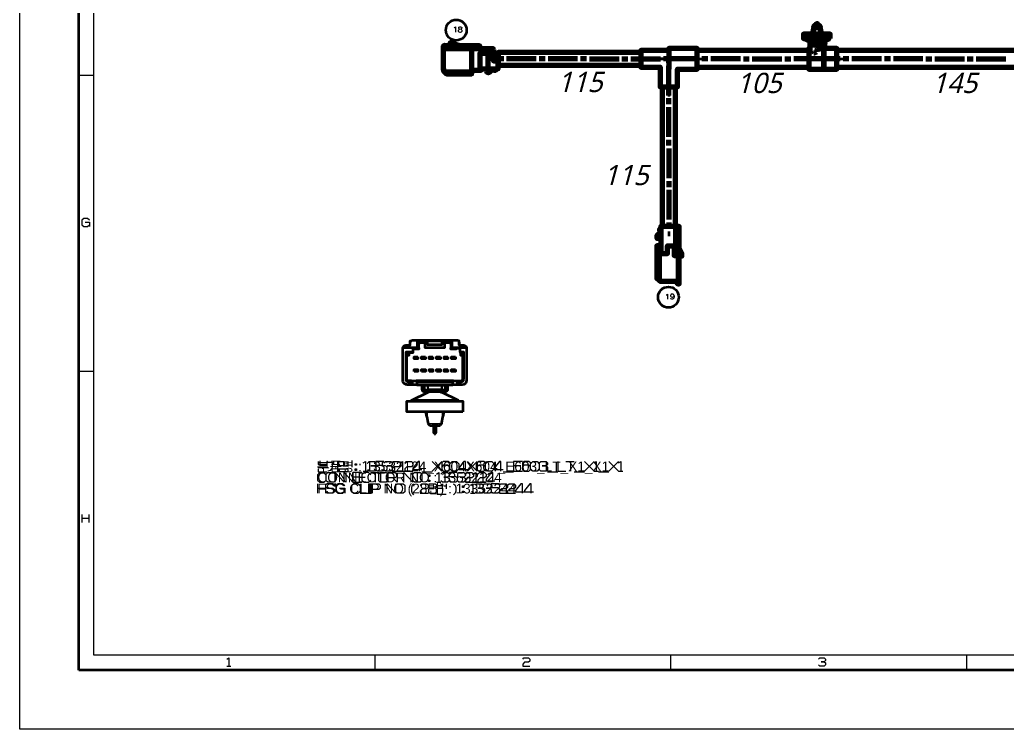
# Model space of a CAD drawing. Header units: millimetres. Extents: x 0 to 174, y 0 to 33.
# Drawn here: x 0 to 13.14, y 0 to 9.44 of the extents above; entities that cross this region are included whole.
import ezdxf

# ---------------------------------------------------------------- set-up
doc = ezdxf.new("R2010")
doc.units = ezdxf.units.MM
for name, color, linetype in [('CAPTION_LLM_TEXT', 7, 'Continuous'), ('CAPTION_ORIGINAL_OUTLINES', 7, 'Continuous'), ('PDF_Text', 7, 'Continuous')]:
    doc.layers.add(name, color=color, linetype=linetype)
doc.layers.add('PDF_Geomertry', color=7, linetype='Continuous', true_color=0x405f80)
doc.styles.add('PDF Lucida Handwriting Italic', font='')
doc.styles.get("Standard").update_dxf_attribs({"font": 'arial.ttf'})
doc.styles.get('PDF Lucida Handwriting Italic').set_extended_font_data('Lucida Handwriting', italic=True)

# ---------------------------------------------------------------- blocks, each defined once
blk = doc.blocks.new('SYM_13352244_010')
at = {"layer": 'PDF_Geomertry', "color": 7, "lineweight": 35}
blk.add_lwpolyline([(-0.295, 0.026), (-0.363, 0.026, -0.414651), (-0.422, 0.085), (-0.422, 0.512, -0.409607), (-0.383, 0.552), (-0.323, 0.552), (-0.323, 0.581, -0.411921), (-0.284, 0.62), (-0.23, 0.62), (-0.21, 0.62), (0.215, 0.62), (0.235, 0.62), (0.289, 0.62, -0.415574), (0.328, 0.581), (0.328, 0.552), (0.388, 0.552, -0.416608), (0.427, 0.512), (0.427, 0.085, -0.41396), (0.368, 0.026), (0.3, 0.026)], format="xyb", dxfattribs=at)
for points in [[(-0.324, 0.552), (-0.324, 0.611), (-0.31, 0.611)], [(-0.23, 0.62), (-0.23, 0.522), (-0.21, 0.515), (-0.21, 0.62)], [(0.215, 0.57), (0.212, 0.579), (0.203, 0.582), (0.097, 0.582), (0.097, 0.557), (-0.092, 0.557), (-0.092, 0.582), (-0.198, 0.582), (-0.207, 0.579), (-0.21, 0.57)], [(0.132, 0.582), (0.132, 0.518), (-0.127, 0.518), (-0.127, 0.582)], [(0.215, 0.62), (0.215, 0.515), (0.235, 0.522), (0.235, 0.62)], [(0.329, 0.552), (0.329, 0.611), (0.315, 0.611)], [(-0.421, 0.522), (-0.23, 0.522), (-0.23, 0.5)], [(-0.29, 0.461), (-0.383, 0.461)], [(-0.21, 0.515), (-0.21, 0.5), (-0.23, 0.5), (-0.29, 0.5), (-0.29, 0.461), (-0.29, 0.449), (-0.371, 0.449)], [(-0.343, 0.449), (-0.343, 0.413), (-0.371, 0.413)], [(0.342, 0.461), (0.342, 0.509), (0.288, 0.509), (0.288, 0.5), (0.235, 0.5), (0.215, 0.5), (0.215, 0.515)], [(0.235, 0.5), (0.235, 0.522), (0.426, 0.522)], [(0.3, 0.065), (0.356, 0.065), (0.366, 0.067), (0.374, 0.071), (0.381, 0.078), (0.386, 0.087), (0.388, 0.096), (0.388, 0.097), (0.388, 0.461)], [(0.31, 0.077), (0.356, 0.077), (0.365, 0.08), (0.373, 0.086), (0.376, 0.095), (0.376, 0.097), (0.376, 0.449)], [(0.376, 0.413), (0.348, 0.413), (0.348, 0.449)], [(-0.305, 0.077), (-0.246, 0.077)], [(-0.236, 0.026), (-0.295, 0.026), (-0.295, 0.065)], [(-0.236, 0.065), (-0.236, 0.026), (0.241, 0.026), (0.241, 0.065)], [(-0.135, 0.02), (-0.156, 0.02), (-0.163, 0.015), (-0.164, 0.012)], [(-0.164, -0.043), (-0.164, 0), (-0.164, 0.012)], [(-0.14, 0), (-0.141, 0.01), (-0.141, 0.012), (-0.14, 0.017), (-0.137, 0.019), (-0.135, 0.02), (-0.089, 0.02), (0.096, 0.02), (0.143, 0.02), (0.163, 0.02), (0.167, 0.019), (0.171, 0.012), (0.171, 0), (0.171, -0.043), (0.171, -0.047), (0.17, -0.048), (0.166, -0.056), (0.158, -0.062), (0.151, -0.063), (0.154, -0.062), (0.157, -0.061), (0.16, -0.057), (0.162, -0.052), (0.163, -0.043)], [(-0.14, 0.02), (-0.14, 0.026)], [(-0.14, 0), (-0.14, -0.035), (-0.136, -0.043), (-0.132, -0.043), (-0.06, -0.043), (-0.038, -0.04), (-0.028, -0.04), (-0.019, -0.04), (0.026, -0.04), (0.036, -0.04), (0.046, -0.04), (0.067, -0.043), (0.139, -0.043), (0.147, -0.039), (0.147, -0.035), (0.147, 0), (0.147, 0.002), (0.148, 0.012), (0.147, 0.017), (0.144, 0.019), (0.143, 0.02)], [(-0.111, 0.02), (-0.111, 0.026)], [(-0.101, 0.02), (-0.101, 0.026)], [(-0.059, 0.026), (-0.059, 0.021), (-0.058, 0.02), (-0.058, 0.02)], [(-0.027, 0.026), (-0.027, 0.02)], [(0.032, 0.02), (0.032, 0.026)], [(0.065, 0.02), (0.065, 0.02), (0.065, 0.02), (0.065, 0.02), (0.066, 0.02), (0.066, 0.021), (0.066, 0.026)], [(0.108, 0.026), (0.108, 0.02)], [(0.118, 0.026), (0.118, 0.02)], [(0.147, 0.026), (0.147, 0.02)], [(0.251, 0.077), (0.31, 0.077), (0.3, 0.065), (0.3, 0.026), (0.241, 0.026)], [(-0.312, -0.183), (-0.084, -0.075)], [(-0.164, -0.043), (-0.163, -0.047), (-0.159, -0.056), (-0.159, -0.056), (-0.151, -0.062), (-0.144, -0.063), (-0.147, -0.062), (-0.149, -0.061), (-0.152, -0.057), (-0.154, -0.052), (-0.156, -0.043)], [(-0.163, -0.049), (-0.159, -0.056)], [(-0.151, -0.062), (-0.144, -0.063), (-0.123, -0.063), (0.13, -0.063), (0.151, -0.063), (0.158, -0.062)], [(-0.095, -0.063), (-0.095, -0.063)], [(-0.076, -0.063), (-0.073, -0.065), (-0.074, -0.07), (-0.079, -0.073), (-0.084, -0.075)], [(-0.06, -0.043), (-0.026, -0.043)], [(-0.027, -0.04), (-0.027, -0.041), (-0.023, -0.045), (0.028, -0.045), (0.032, -0.041), (0.032, -0.04)], [(0.031, -0.043), (0.067, -0.043)], [(0.083, -0.063), (0.08, -0.067), (0.081, -0.07), (0.086, -0.073), (0.091, -0.075)], [(0.319, -0.183), (0.091, -0.075)], [(0.102, -0.063), (0.102, -0.063)], [(0.166, -0.056), (0.169, -0.051)], [(-0.118, -0.193), (-0.118, -0.195)], [(-0.059, -0.195), (-0.059, -0.193)], [(0.067, -0.193), (0.067, -0.195)], [(0.126, -0.193), (0.126, -0.195)], [(-0.104, -0.396), (-0.115, -0.333)], [(-0.11, -0.333), (-0.109, -0.356), (-0.107, -0.379), (-0.103, -0.405), (-0.1, -0.418), (-0.09, -0.478), (-0.089, -0.48), (-0.087, -0.49), (-0.084, -0.494), (-0.078, -0.502), (-0.071, -0.509), (-0.063, -0.513), (-0.054, -0.515), (-0.047, -0.516), (0.004, -0.516), (0.054, -0.516), (0.054, -0.516), (0.064, -0.515), (0.073, -0.511), (0.076, -0.51)], [(0.11, -0.405), (0.114, -0.38), (0.116, -0.356), (0.117, -0.333)], [(0.123, -0.333), (0.111, -0.397)], [(-0.089, -0.48), (-0.087, -0.49), (-0.082, -0.498), (-0.075, -0.505), (-0.073, -0.507)], [(0, -0.628), (-0.005, -0.62), (-0.011, -0.612), (-0.011, -0.61), (-0.012, -0.608), (-0.012, -0.516)], [(0.004, -0.491), (0.004, -0.516)], [(0.019, -0.516), (0.019, -0.608)], [(0.045, -0.516), (0.047, -0.516)], [(0.083, -0.485), (0.077, -0.5), (0.068, -0.51), (0.061, -0.515), (0.054, -0.516)], [(0.076, -0.51), (0.079, -0.508), (0.086, -0.501), (0.092, -0.493), (0.096, -0.484), (0.097, -0.48)], [(0.097, -0.48), (0.097, -0.478), (0.11, -0.405), (0.11, -0.404)], [(0, -0.628), (0.004, -0.63), (0.007, -0.628)], [(0.019, -0.61), (0.013, -0.619), (0.008, -0.627), (0.007, -0.628)], [(0.019, -0.61), (0.019, -0.608)]]:
    blk.add_lwpolyline(points, dxfattribs=at)
at = {"layer": 'PDF_Geomertry', "color": 7, "lineweight": 13}
for points in [[(-0.21, 0.601), (0.215, 0.601)], [(-0.383, 0.097), (-0.371, 0.097)], [(-0.351, 0.065), (-0.351, 0.077)], [(-0.164, 0), (-0.156, 0), (-0.156, 0.02)], [(-0.096, 0.012), (-0.141, 0.012)], [(-0.14, -0.035), (-0.091, -0.032), (-0.095, 0.006)], [(-0.132, 0.026), (-0.132, 0.02)], [(-0.109, 0.026), (-0.109, 0.02)], [(-0.102, 0.02), (-0.102, 0.026)], [(-0.093, 0.026), (-0.093, 0.02)], [(-0.023, 0.02), (-0.023, 0.026)], [(0.028, 0.026), (0.028, 0.02)], [(0.102, 0.006), (0.102, 0.007), (0.101, 0.007), (0.099, 0.009), (0.097, 0.009), (0.094, 0.01), (0.095, 0.017), (0.096, 0.019), (0.096, 0.02), (0.096, 0.02), (0.096, 0.02), (0.099, 0.019), (0.104, 0.012)], [(0.148, 0.012), (0.104, 0.012), (0.103, 0.012), (0.103, 0.012), (0.103, 0.011), (0.103, 0.01), (0.102, 0.006), (0.099, -0.032), (0.147, -0.035)], [(0.1, 0.02), (0.1, 0.026)], [(0.109, 0.026), (0.109, 0.02)], [(0.117, 0.02), (0.117, 0.026)], [(0.139, 0.02), (0.139, 0.026)], [(0.163, 0.02), (0.163, 0), (0.171, 0)], [(0.356, 0.077), (0.356, 0.065)], [(0.388, 0.097), (0.376, 0.097)], [(-0.164, -0.043), (-0.156, -0.043)], [(-0.14, 0), (-0.156, 0), (-0.156, -0.043), (-0.132, -0.043), (-0.084, -0.04), (0.091, -0.04), (0.139, -0.043), (0.163, -0.043), (0.163, 0), (0.147, 0)], [(0.091, -0.075), (0.088, -0.075), (-0.084, -0.075)], [(-0.079, -0.073), (0.083, -0.073), (0.086, -0.073)], [(-0.074, -0.07), (0.081, -0.07)], [(-0.023, -0.045), (-0.023, -0.04)], [(0.028, -0.04), (0.028, -0.045)], [(0.163, -0.043), (0.171, -0.043)], [(-0.103, -0.193), (-0.103, -0.195)], [(-0.05, -0.195), (-0.05, -0.193)], [(0.057, -0.193), (0.057, -0.195)], [(0.11, -0.193), (0.11, -0.195)], [(-0.109, -0.356), (-0.107, -0.366), (-0.104, -0.375), (-0.102, -0.385), (-0.099, -0.394), (-0.097, -0.404), (-0.095, -0.413), (-0.092, -0.422), (-0.092, -0.422), (-0.076, -0.485), (-0.037, -0.489), (0.004, -0.491), (0.045, -0.489), (0.083, -0.485)], [(0.1, -0.422), (0.102, -0.412), (0.105, -0.403), (0.107, -0.393), (0.109, -0.384), (0.112, -0.374), (0.114, -0.365), (0.116, -0.356)], [(-0.1, -0.418), (-0.1, -0.419), (-0.099, -0.42), (-0.097, -0.421), (-0.092, -0.422)], [(-0.09, -0.478), (-0.089, -0.479), (-0.088, -0.48), (-0.086, -0.482), (-0.076, -0.485), (-0.071, -0.498), (-0.064, -0.508), (-0.056, -0.514), (-0.047, -0.516)], [(0.001, -0.516), (0.001, -0.628), (-0.005, -0.619), (-0.01, -0.611), (-0.011, -0.61), (-0.011, -0.516)], [(0.018, -0.61), (0.013, -0.618), (0.007, -0.626), (0.006, -0.628), (0.006, -0.516)], [(0.018, -0.61), (0.018, -0.516)], [(0.1, -0.422), (0.098, -0.428), (0.096, -0.438), (0.093, -0.447), (0.091, -0.457), (0.088, -0.466), (0.086, -0.476), (0.083, -0.485), (0.093, -0.482), (0.096, -0.48), (0.097, -0.478)], [(-0.012, -0.608), (-0.012, -0.609), (-0.012, -0.609), (-0.011, -0.61), (-0.011, -0.61), (-0.011, -0.61)], [(0, -0.628), (0.001, -0.628), (0.002, -0.628), (0.004, -0.628), (0.005, -0.628), (0.006, -0.628), (0.007, -0.628)], [(0.019, -0.61), (0.018, -0.61), (0.019, -0.61), (0.019, -0.609), (0.019, -0.608)]]:
    blk.add_lwpolyline(points, dxfattribs=at)
at = {"layer": 'PDF_Geomertry', "color": 7, "lineweight": 35}
for points in [[(-0.351, 0.065), (-0.295, 0.065), (-0.305, 0.077), (-0.351, 0.077), (-0.353, 0.077), (-0.362, 0.08), (-0.369, 0.088), (-0.371, 0.097), (-0.371, 0.449), (-0.383, 0.461), (-0.383, 0.097), (-0.381, 0.087), (-0.377, 0.079), (-0.37, 0.072), (-0.362, 0.067), (-0.352, 0.065)], [(-0.222, 0.396), (-0.222, 0.369), (-0.273, 0.369), (-0.273, 0.396)], [(-0.122, 0.396), (-0.122, 0.369), (-0.173, 0.369), (-0.173, 0.396)], [(-0.022, 0.396), (-0.022, 0.369), (-0.073, 0.369), (-0.073, 0.396)], [(0.078, 0.396), (0.078, 0.369), (0.027, 0.369), (0.027, 0.396)], [(0.178, 0.396), (0.178, 0.369), (0.127, 0.369), (0.127, 0.396)], [(0.278, 0.396), (0.278, 0.369), (0.227, 0.369), (0.227, 0.396)], [(0.342, 0.461), (0.342, 0.449), (0.376, 0.449), (0.388, 0.461)], [(-0.273, 0.201), (-0.273, 0.229), (-0.222, 0.229), (-0.222, 0.201)], [(-0.173, 0.201), (-0.173, 0.229), (-0.122, 0.229), (-0.122, 0.201)], [(-0.073, 0.201), (-0.073, 0.229), (-0.022, 0.229), (-0.022, 0.201)], [(0.027, 0.201), (0.027, 0.229), (0.078, 0.229), (0.078, 0.201)], [(0.178, 0.229), (0.178, 0.201), (0.127, 0.201), (0.127, 0.229)], [(0.278, 0.229), (0.278, 0.201), (0.227, 0.201), (0.227, 0.229)], [(-0.236, 0.065), (0.241, 0.065), (0.251, 0.077), (-0.246, 0.077)], [(0.378, -0.333), (-0.37, -0.333), (-0.37, -0.195), (0.378, -0.195)], [(-0.312, -0.193), (0.319, -0.193), (0.319, -0.183), (-0.312, -0.183)]]:
    blk.add_lwpolyline(points, close=True, dxfattribs=at)
at = {"layer": 'PDF_Geomertry', "color": 7, "lineweight": 13}
for points in [[(-0.087, 0.01), (-0.087, 0.015), (-0.088, 0.019), (-0.088, 0.02), (-0.088, 0.02), (-0.089, 0.02), (-0.089, 0.02), (-0.09, 0.02), (-0.092, 0.019), (-0.093, 0.018), (-0.095, 0.016), (-0.096, 0.012), (-0.096, 0.012), (-0.096, 0.012), (-0.096, 0.011), (-0.095, 0.01), (-0.095, 0.006), (-0.094, 0.007), (-0.092, 0.009), (-0.09, 0.009)], [(-0.087, 0.01), (-0.084, -0.028), (0.091, -0.028), (0.094, 0.01)], [(-0.084, -0.04), (-0.087, -0.039), (-0.091, -0.032), (-0.089, -0.029), (-0.086, -0.028), (-0.084, -0.028)], [(0.091, -0.04), (0.098, -0.035), (0.099, -0.032), (0.098, -0.031), (0.098, -0.03), (0.096, -0.029), (0.091, -0.028)]]:
    blk.add_lwpolyline(points, close=True, dxfattribs=at)
blk = doc.blocks.new('SYM_7_012')
at = {"layer": 'PDF_Geomertry', "lineweight": 70}
for points in [[(-0.038, 0.156), (-0.043, 0.126), (-0.049, 0.095), (-0.05, 0.089), (-0.05, 0.067), (-0.051, 0.045)], [(-0.05, 0.089), (-0.036, 0.157), (-0.037, 0.157), (-0.038, 0.157), (-0.038, 0.156), (-0.038, 0.156), (-0.038, 0.158)], [(-0.019, 0.172), (-0.022, 0.172), (-0.026, 0.171), (-0.029, 0.168), (-0.032, 0.165), (-0.034, 0.162), (-0.036, 0.158), (-0.037, 0.158), (-0.037, 0.158), (-0.037, 0.158), (-0.038, 0.158), (-0.038, 0.158), (-0.034, 0.165), (-0.031, 0.168), (-0.025, 0.171), (-0.019, 0.172), (-0.012, 0.172), (-0.003, 0.172), (-0.002, 0.172), (0.001, 0.171), (0.002, 0.17), (0.003, 0.17), (0.004, 0.171), (0.007, 0.172), (0.009, 0.172), (0.013, 0.172), (0.017, 0.172), (0.024, 0.172), (0.03, 0.171), (0.035, 0.168), (0.038, 0.165), (0.041, 0.158), (0.042, 0.158), (0.043, 0.158), (0.043, 0.158), (0.043, 0.158)], [(-0.036, 0.157), (-0.036, 0.158)], [(-0.024, 0.172), (-0.016, 0.18), (-0.013, 0.184), (-0.009, 0.187), (-0.006, 0.191), (-0.003, 0.194), (0.003, 0.199), (0.008, 0.194), (0.01, 0.192), (0.022, 0.18), (0.03, 0.172)], [(-0.004, 0.172), (-0.004, 0.181), (-0.005, 0.186), (-0.005, 0.19), (-0.003, 0.193), (-0.003, 0.194)], [(-0.004, 0.181), (-0.003, 0.183), (-0.001, 0.185), (0.002, 0.186)], [(0.009, 0.172), (0.009, 0.181), (0.01, 0.186), (0.01, 0.19), (0.009, 0.193), (0.008, 0.194)], [(0.03, 0.171), (0.024, 0.172), (0.028, 0.172), (0.032, 0.17), (0.036, 0.168), (0.039, 0.165), (0.041, 0.162), (0.043, 0.158), (0.043, 0.156)], [(0.041, 0.157), (0.041, 0.158)], [(0.054, 0.095), (0.043, 0.156), (0.043, 0.156), (0.043, 0.157), (0.043, 0.157), (0.041, 0.157), (0.055, 0.089)], [(-0.156, 0.001), (-0.156, -0.005), (-0.058, -0.052)], [(-0.05, 0.086), (-0.054, 0.068), (-0.054, 0.064)], [(0.06, 0.064), (0.056, 0.086), (0.054, 0.095), (0.055, 0.089), (0.055, 0.067), (0.056, 0.045)], [(0.07, -0.048), (0.161, -0.005), (0.161, 0.001)], [(0.161, -0.005), (0.003, -0.005), (-0.156, -0.005)], [(-0.053, -0.057), (-0.051, -0.056), (-0.049, -0.054), (-0.049, -0.051), (-0.049, -0.049), (-0.051, -0.046), (-0.056, -0.046), (-0.054, -0.048), (-0.053, -0.052), (-0.055, -0.056), (-0.056, -0.057), (-0.058, -0.057), (-0.06, -0.057), (-0.084, -0.061), (-0.084, -0.061), (-0.084, -0.061), (-0.084, -0.061), (-0.083, -0.062), (-0.083, -0.064), (-0.082, -0.066), (-0.085, -0.066), (-0.09, -0.068), (-0.092, -0.071), (-0.092, -0.107), (-0.092, -0.166), (-0.091, -0.171)], [(-0.068, -0.058), (-0.066, -0.058)], [(-0.058, -0.046), (-0.066, -0.047), (-0.067, -0.047)], [(-0.066, -0.058), (-0.066, -0.058), (-0.065, -0.058), (-0.059, -0.057)], [(0.098, -0.061), (0.097, -0.064), (0.097, -0.066), (0.1, -0.066), (0.105, -0.068), (0.106, -0.07), (0.106, -0.071), (0.106, -0.067), (0.104, -0.065), (0.101, -0.062), (0.098, -0.061), (0.074, -0.057), (0.071, -0.055), (0.07, -0.052), (0.07, -0.048), (0.073, -0.046), (0.07, -0.046), (0.068, -0.048), (0.067, -0.052), (0.069, -0.056), (0.072, -0.057), (0.058, -0.057), (0.031, -0.059), (0.003, -0.061), (-0.026, -0.059), (-0.053, -0.057), (-0.058, -0.057), (-0.058, -0.062), (-0.058, -0.06), (-0.06, -0.057)], [(0.003, -0.061), (0.003, -0.052)], [(0.011, -0.139), (0.019, -0.138), (0.027, -0.138), (0.035, -0.137), (0.039, -0.137), (0.04, -0.137), (0.042, -0.136), (0.089, -0.132), (0.098, -0.129), (0.104, -0.122), (0.106, -0.113), (0.106, -0.107), (0.106, -0.071), (0.106, -0.061), (0.098, -0.061)], [(0.058, -0.057), (0.057, -0.057), (0.056, -0.056), (0.054, -0.052), (0.055, -0.048), (0.055, -0.047), (0.057, -0.046)], [(0.074, -0.046), (0.074, -0.046), (0.073, -0.046)], [(0.073, -0.057), (0.074, -0.057), (0.074, -0.057), (0.074, -0.057), (0.074, -0.057)], [(0.074, -0.057), (0.074, -0.057)], [(0.074, -0.057), (0.076, -0.057)], [(-0.092, -0.171), (-0.091, -0.171), (-0.082, -0.171)], [(-0.087, -0.178), (-0.09, -0.175), (-0.091, -0.171), (-0.091, -0.17), (-0.091, -0.169)], [(-0.091, -0.179), (-0.09, -0.179), (-0.081, -0.177)], [(-0.088, -0.192), (-0.08, -0.185), (-0.085, -0.194), (-0.085, -0.195)], [(-0.012, -0.182), (-0.016, -0.185), (-0.021, -0.189), (-0.028, -0.192), (-0.034, -0.194), (-0.041, -0.195)], [(-0.021, -0.157), (-0.02, -0.157), (-0.015, -0.158)], [(0.001, -0.14), (0.001, -0.146)], [(0.017, -0.149), (0.022, -0.144), (0.028, -0.14), (0.035, -0.138), (0.042, -0.136), (0.032, -0.138), (0.025, -0.14), (0.011, -0.144), (0.011, -0.142), (0.011, -0.139), (0.011, -0.139), (0.011, -0.139), (0.011, -0.139), (0.011, -0.139)]]:
    blk.add_lwpolyline(points, dxfattribs=at)
at = {"layer": 'PDF_Geomertry', "lineweight": 35}
for points in [[(-0.036, 0.158), (-0.011, 0.16), (0.016, 0.16), (0.041, 0.158)], [(-0.016, 0.18), (-0.01, 0.174), (-0.005, 0.186)], [(-0.011, 0.172), (-0.01, 0.174), (-0.01, 0.172)], [(0.002, 0.17), (0.002, 0.186), (0.001, 0.19), (-0.003, 0.193)], [(0.003, 0.17), (0.003, 0.186), (0.004, 0.19), (0.006, 0.192), (0.009, 0.193)], [(0.003, 0.186), (0.006, 0.185), (0.008, 0.183), (0.009, 0.181)], [(0.01, 0.186), (0.015, 0.174), (0.022, 0.18)], [(0.016, 0.172), (0.015, 0.174), (0.015, 0.172)], [(-0.054, 0.06), (-0.054, 0.064)], [(0.003, 0.001), (0.003, -0.005), (0.003, -0.052), (-0.016, -0.051), (-0.034, -0.048), (-0.051, -0.046)], [(-0.05, 0.06), (-0.05, 0.086)], [(0.056, 0.086), (0.056, 0.06)], [(0.06, 0.064), (0.06, 0.06)], [(0.106, -0.113), (0.097, -0.113), (0.097, -0.107), (-0.082, -0.107), (-0.082, -0.166)], [(-0.06, -0.057), (-0.057, -0.055), (-0.055, -0.052), (-0.056, -0.048), (-0.058, -0.046), (-0.056, -0.046)], [(0.07, -0.046), (0.057, -0.046), (0.029, -0.05), (0.016, -0.051), (0.003, -0.052)], [(0.041, -0.127), (0.03, -0.129), (0.019, -0.135), (0.01, -0.143)], [(0.042, -0.136), (0.042, -0.136), (0.042, -0.136), (0.042, -0.133), (0.041, -0.127), (0.088, -0.123), (0.089, -0.132), (0.089, -0.132)], [(0.088, -0.123), (0.09, -0.122), (0.091, -0.122), (0.093, -0.121), (0.094, -0.119), (0.095, -0.118), (0.096, -0.117), (0.096, -0.114), (0.097, -0.113)], [(-0.081, -0.177), (-0.082, -0.171)], [(-0.041, -0.195), (-0.041, -0.194), (-0.041, -0.185), (-0.041, -0.185), (-0.033, -0.184), (-0.026, -0.18), (-0.02, -0.175)], [(0.017, -0.149), (0.016, -0.149), (0.01, -0.143), (-0.02, -0.175), (-0.012, -0.182)]]:
    blk.add_lwpolyline(points, dxfattribs=at)
at = {"layer": 'PDF_Geomertry', "lineweight": 70}
for points in [[(0.18, 0.001), (0.18, 0.06), (-0.175, 0.06), (-0.175, 0.001)], [(-0.082, -0.107), (-0.092, -0.107), (-0.092, -0.106), (-0.09, -0.104), (-0.086, -0.102), (-0.082, -0.102)], [(0.074, -0.057), (0.074, -0.057), (0.074, -0.057), (0.074, -0.057), (0.073, -0.058), (0.072, -0.062), (0.072, -0.058), (0.072, -0.057)], [(0.097, -0.102), (0.098, -0.102), (0.104, -0.103), (0.106, -0.105), (0.106, -0.106), (0.106, -0.107), (0.106, -0.107), (0.097, -0.107)]]:
    blk.add_lwpolyline(points, close=True, dxfattribs=at)
at = {"layer": 'PDF_Geomertry', "lineweight": 35}
blk.add_lwpolyline([(0.097, -0.102), (0.097, -0.066), (0.072, -0.062), (-0.058, -0.062), (-0.082, -0.066), (-0.082, -0.102)], close=True, dxfattribs=at)
blk = doc.blocks.new('SYM_19_013')
at = {"layer": 'PDF_Geomertry', "lineweight": 70}
for points in [[(-0.11, 0.122), (-0.142, 0.122), (-0.161, 0.122), (-0.161, -0.312), (-0.161, -0.312), (-0.142, -0.327), (-0.127, -0.339), (-0.127, 0.019), (-0.107, 0.019), (-0.018, 0.019), (-0.018, 0.112), (-0.018, 0.12), (0.07, 0.12), (0.07, 0.112), (0.07, -0.007), (0.106, -0.007), (0.136, -0.007), (0.136, 0.155), (0.136, 0.377), (0.086, 0.377), (0.086, 0.155), (0.112, 0.155), (0.136, 0.155)], [(-0.11, 0.214), (-0.157, 0.22), (-0.157, 0.262), (-0.11, 0.308)], [(-0.11, 0.358), (-0.126, 0.338), (-0.126, 0.325), (-0.11, 0.325)], [(0.086, 0.377), (-0.11, 0.377), (-0.11, 0.019)], [(0.086, 0.325), (0.102, 0.325), (0.102, 0.338), (0.086, 0.358)], [(0.136, -0.009), (0.171, -0.015), (0.171, 0.01), (0.17, 0.018), (0.136, 0.095)], [(0.169, 0.01), (0.168, 0.017), (0.136, 0.09)], [(0.136, -0.351), (0.136, -0.007)], [(0.171, -0.015), (0.171, -0.015), (0.169, -0.013)], [(0.11, -0.351), (0.11, -0.381), (0.116, -0.386), (0.136, -0.386), (0.136, -0.351), (0.106, -0.351), (-0.107, -0.351), (-0.112, -0.351), (-0.127, -0.339), (-0.127, -0.339)]]:
    blk.add_lwpolyline(points, dxfattribs=at)
at = {"layer": 'PDF_Geomertry', "lineweight": 35}
for points in [[(0.112, 0.155), (0.112, -0.007)], [(-0.142, 0.122), (-0.142, -0.327)], [(-0.107, -0.351), (-0.107, 0.019)], [(-0.018, 0.112), (0.07, 0.112)], [(0.171, 0.01), (0.169, 0.01), (0.169, -0.013), (0.136, -0.007)], [(0.17, 0.018), (0.168, 0.017)], [(0.106, -0.007), (0.106, -0.351)]]:
    blk.add_lwpolyline(points, dxfattribs=at)
blk = doc.blocks.new('SYM_18_052')
at = {"layer": 'PDF_Geomertry', "lineweight": 70}
for points in [[(-0.353, -0.162), (-0.352, -0.169), (-0.347, -0.176), (-0.34, -0.169), (-0.342, -0.166), (-0.343, -0.162), (-0.353, -0.162), (-0.353, -0.129), (-0.353, -0.129), (-0.353, -0.087), (-0.353, -0.086), (-0.353, 0.11), (-0.353, 0.114), (-0.353, 0.116), (-0.353, 0.117), (-0.353, 0.155), (-0.353, 0.157), (-0.353, 0.157), (-0.352, 0.162), (-0.348, 0.165), (-0.343, 0.167), (-0.333, 0.167), (-0.296, 0.167), (-0.295, 0.167), (-0.237, 0.168), (-0.237, 0.158)], [(-0.333, 0.127), (-0.333, 0.155), (-0.333, 0.156), (-0.333, 0.157), (-0.335, 0.162), (-0.338, 0.165), (-0.341, 0.167), (-0.343, 0.167), (-0.343, 0.166), (-0.343, 0.164)], [(-0.268, 0.167), (-0.264, 0.168), (-0.26, 0.171), (-0.258, 0.175), (-0.258, 0.179)], [(-0.263, 0.203), (-0.263, 0.203)], [(0.13, 0.157), (0.13, 0.159), (0.13, 0.161), (0.128, 0.163), (0.127, 0.165), (0.124, 0.165), (-0.237, 0.168), (-0.237, 0.177), (-0.237, 0.201), (-0.237, 0.201), (-0.237, 0.201), (-0.237, 0.201), (-0.238, 0.201), (-0.24, 0.201), (-0.26, 0.202), (-0.261, 0.202), (-0.262, 0.203), (-0.263, 0.203), (-0.263, 0.203), (-0.258, 0.179), (-0.258, 0.179), (-0.256, 0.177)], [(0.127, 0.159), (0.127, 0.163), (0.126, 0.164), (0.125, 0.165), (0.124, 0.165), (0.089, 0.165), (-0.14, 0.167), (-0.15, 0.167), (-0.15, 0.167), (-0.15, 0.167), (-0.152, 0.168), (-0.153, 0.168), (-0.178, 0.177), (-0.152, 0.168), (-0.152, 0.168), (-0.229, 0.201), (-0.233, 0.203), (-0.237, 0.203), (-0.263, 0.203)], [(0.109, 0.128), (0.109, 0.132)], [(0.13, 0.159), (0.13, 0.131), (0.13, 0.13), (0.131, 0.128), (0.133, 0.127), (0.134, 0.127)], [(0.016, 0.127), (-0.338, 0.127), (-0.343, 0.126)], [(0.024, -0.19), (0.024, -0.169), (0.024, 0.11), (0.024, 0.118), (0.024, 0.119), (0.023, 0.123), (0.02, 0.126), (0.016, 0.127), (0.303, 0.127), (0.309, 0.125), (0.313, 0.117)], [(0.237, 0.006), (0.237, 0.006), (0.237, 0.006), (0.237, 0.006), (0.238, 0.006), (0.241, 0.006), (0.303, 0.006), (0.307, 0.006), (0.31, 0.005), (0.312, 0.003), (0.313, 0), (0.313, 0.068), (0.312, 0.065), (0.309, 0.063), (0.307, 0.062), (0.303, 0.062), (0.126, 0.062)], [(0.13, 0.062), (0.13, -0.156), (0.129, -0.157), (0.129, -0.158), (0.127, -0.158)], [(0.13, 0.06), (0.13, 0.061), (0.131, 0.061)], [(0.13, -0.145), (0.132, -0.138), (0.133, -0.129), (0.133, 0.055)], [(0.242, 0.006), (0.242, 0.061), (0.235, 0.061), (0.133, 0.061), (0.133, 0.055), (0.133, 0.059), (0.132, 0.06), (0.131, 0.061), (0.133, 0.061)], [(0.235, 0.061), (0.235, -0.129), (0.236, -0.136), (0.237, -0.142)], [(0.237, 0.006), (0.237, -0.143)], [(0.313, 0.117), (0.313, 0.068)], [(0.313, -0.018), (0.313, -0.026), (0.313, -0.029), (0.313, -0.031), (0.313, -0.031), (0.313, -0.035), (0.313, 0.108)], [(0.303, -0.044), (0.313, -0.035), (0.342, -0.035)], [(0.313, 0), (0.313, -0.035), (0.365, -0.035), (0.37, -0.036), (0.373, -0.038), (0.375, -0.042), (0.374, -0.042), (0.374, -0.044)], [(0.374, -0.064), (0.374, -0.064), (0.374, -0.044), (0.374, -0.044), (0.374, -0.066), (0.375, -0.066), (0.375, -0.044)], [(0.375, -0.135), (0.375, -0.066)], [(-0.347, -0.176), (-0.34, -0.183), (-0.337, -0.185), (-0.333, -0.186), (-0.333, -0.186), (-0.34, -0.169)], [(0.024, -0.194), (0.016, -0.194), (0.016, -0.209), (0.019, -0.209), (0.022, -0.207), (0.023, -0.205), (0.024, -0.202), (0.024, -0.194), (0.024, -0.178), (0.023, -0.182), (0.02, -0.185), (0.016, -0.186), (-0.333, -0.186)], [(-0.319, -0.204), (-0.313, -0.208), (-0.306, -0.209), (-0.234, -0.209), (0.016, -0.209)], [(0.024, -0.158), (0.127, -0.158), (0.147, -0.158), (0.147, -0.147)], [(0.024, -0.178), (0.024, -0.177), (0.024, -0.169)], [(0.126, -0.148), (0.129, -0.153), (0.129, -0.155), (0.13, -0.156)], [(0.238, -0.145), (0.239, -0.146), (0.241, -0.147), (0.216, -0.147), (0.214, -0.147), (0.163, -0.147), (0.161, -0.147), (0.13, -0.147)], [(0.212, -0.147), (0.215, -0.169), (0.216, -0.172), (0.219, -0.181), (0.227, -0.187), (0.235, -0.189), (0.251, -0.189), (0.259, -0.187), (0.265, -0.183), (0.304, -0.144)], [(0.235, -0.189), (0.251, -0.189)], [(0.241, -0.137), (0.238, -0.142), (0.237, -0.143), (0.237, -0.144), (0.237, -0.144), (0.238, -0.144), (0.238, -0.144), (0.238, -0.144), (0.365, -0.144)], [(0.241, -0.147), (0.241, -0.147), (0.242, -0.144)], [(0.242, -0.144), (0.242, -0.144)], [(0.356, -0.144), (0.339, -0.161), (0.336, -0.163), (0.332, -0.164), (0.326, -0.164), (0.33, -0.144)]]:
    blk.add_lwpolyline(points, dxfattribs=at)
at = {"layer": 'PDF_Geomertry', "lineweight": 35}
for points in [[(-0.353, 0.117), (-0.352, 0.121), (-0.348, 0.125), (-0.343, 0.126), (-0.343, 0.164), (-0.338, 0.163), (-0.335, 0.159), (-0.333, 0.155)], [(-0.353, 0.155), (-0.352, 0.159), (-0.348, 0.163), (-0.343, 0.164)], [(-0.333, 0.157), (-0.237, 0.158), (0.12, 0.155), (0.124, 0.165)], [(-0.333, 0.131), (0.12, 0.131), (0.12, 0.155), (0.13, 0.159)], [(-0.178, 0.177), (-0.237, 0.177), (-0.256, 0.177), (-0.26, 0.202)], [(-0.256, 0.167), (-0.256, 0.167), (-0.256, 0.17), (-0.256, 0.177)], [(-0.237, 0.203), (-0.237, 0.203), (-0.237, 0.201)], [(-0.237, 0.201), (-0.237, 0.201), (-0.23, 0.199), (-0.229, 0.201), (-0.229, 0.201)], [(-0.23, 0.199), (-0.178, 0.177), (-0.178, 0.167), (-0.178, 0.167), (-0.178, 0.167)], [(-0.353, 0.11), (-0.343, 0.11), (0.016, 0.11), (0.023, 0.11), (0.024, 0.11)], [(-0.343, -0.162), (-0.343, 0.11), (-0.343, 0.122), (-0.343, 0.125), (-0.343, 0.126)], [(0.016, 0.127), (0.016, 0.127), (0.016, 0.11), (0.016, -0.169), (0.016, -0.186), (0.016, -0.186), (0.016, -0.194), (-0.306, -0.194)], [(0.024, 0.117), (0.303, 0.117), (0.313, 0.117)], [(0.024, -0.148), (0.126, -0.148), (0.126, 0.062)], [(0.12, 0.127), (0.12, 0.128), (0.12, 0.131), (0.129, 0.131), (0.13, 0.131)], [(0.241, 0.006), (0.241, -0.137), (0.365, -0.137), (0.365, -0.044), (0.372, -0.044), (0.374, -0.044)], [(0.273, 0.078), (0.273, 0.108)], [(0.28, 0.078), (0.28, 0.108)], [(0.303, 0.127), (0.303, 0.117), (0.303, 0.062)], [(0.365, -0.035), (0.365, -0.044), (0.303, -0.044), (0.303, 0.006)], [(0.307, 0.006), (0.307, 0.062)], [(0.235, -0.129), (0.133, -0.129)], [(-0.34, -0.169), (0.016, -0.169), (0.023, -0.169), (0.024, -0.169)], [(-0.319, -0.204), (-0.308, -0.192), (-0.315, -0.186)], [(-0.306, -0.209), (-0.306, -0.194), (-0.307, -0.193), (-0.308, -0.192)], [(0.215, -0.169), (0.251, -0.169), (0.276, -0.144)], [(0.265, -0.183), (0.265, -0.183), (0.251, -0.169), (0.251, -0.182), (0.251, -0.186), (0.251, -0.188), (0.251, -0.188), (0.251, -0.189), (0.251, -0.189)]]:
    blk.add_lwpolyline(points, dxfattribs=at)
at = {"layer": 'PDF_Geomertry', "lineweight": 70}
for points in [[(0.28, 0.108), (0.273, 0.108), (0.267, 0.108), (0.267, 0.078), (0.273, 0.078), (0.28, 0.078), (0.293, 0.078), (0.293, 0.108)], [(-0.319, -0.204), (-0.34, -0.183)], [(0.365, -0.137), (0.365, -0.144), (0.369, -0.144), (0.372, -0.142), (0.375, -0.138), (0.375, -0.135), (0.375, -0.135), (0.375, -0.135), (0.375, -0.135), (0.372, -0.136)]]:
    blk.add_lwpolyline(points, close=True, dxfattribs=at)

msp = doc.modelspace()

# ---------------------------------------------------------------- linework, layer by layer
at = {"layer": 'CAPTION_ORIGINAL_OUTLINES', "color": 7, "lineweight": 13}
for points in [[(3.971, 3.562), (3.971, 3.523), (4.089, 3.523), (4.089, 3.562), (4.089, 3.543), (3.971, 3.543)], [(4.099, 3.553), (4.158, 3.553), (4.158, 3.513), (4.158, 3.484), (4.148, 3.464), (4.129, 3.444), (4.099, 3.434)], [(4.227, 3.562), (4.227, 3.424)], [(4.365, 3.562), (4.365, 3.503)], [(4.572, 3.543), (4.601, 3.562), (4.601, 3.434)], [(4.631, 3.543), (4.65, 3.562), (4.719, 3.562), (4.739, 3.543), (4.739, 3.523), (4.719, 3.503), (4.67, 3.503), (4.719, 3.503), (4.739, 3.484), (4.739, 3.454), (4.719, 3.434), (4.65, 3.434), (4.631, 3.454)], [(4.847, 3.562), (4.739, 3.562), (4.739, 3.513), (4.827, 3.513), (4.847, 3.493), (4.847, 3.454), (4.827, 3.434), (4.759, 3.434), (4.739, 3.454)], [(4.847, 3.543), (4.867, 3.562), (4.936, 3.562), (4.955, 3.543), (4.955, 3.523), (4.936, 3.503), (4.887, 3.503), (4.936, 3.503), (4.955, 3.484), (4.955, 3.454), (4.936, 3.434), (4.867, 3.434), (4.847, 3.454)], [(4.955, 3.543), (4.975, 3.562), (5.044, 3.562), (5.064, 3.543), (5.064, 3.513), (5.044, 3.493), (4.985, 3.493), (4.955, 3.464), (4.955, 3.434), (5.064, 3.434), (5.123, 3.434)], [(5.064, 3.543), (5.093, 3.562), (5.093, 3.434)], [(5.123, 3.543), (5.143, 3.562), (5.211, 3.562), (5.231, 3.543), (5.231, 3.513), (5.211, 3.493), (5.152, 3.493), (5.123, 3.464), (5.123, 3.434), (5.231, 3.434)], [(5.32, 3.434), (5.32, 3.562), (5.3, 3.562), (5.231, 3.474), (5.231, 3.454), (5.349, 3.454)], [(5.487, 3.562), (5.615, 3.434)], [(5.615, 3.562), (5.487, 3.434)], [(5.723, 3.543), (5.703, 3.562), (5.635, 3.562), (5.615, 3.543), (5.615, 3.454), (5.635, 3.434), (5.703, 3.434), (5.723, 3.454), (5.723, 3.493), (5.703, 3.513), (5.635, 3.513), (5.615, 3.493)], [(5.93, 3.434), (5.93, 3.562), (5.91, 3.562), (5.841, 3.474), (5.841, 3.454), (5.959, 3.454)], [(5.959, 3.562), (6.087, 3.434)], [(6.087, 3.562), (5.959, 3.434)], [(6.196, 3.543), (6.176, 3.562), (6.107, 3.562), (6.087, 3.543), (6.087, 3.454), (6.107, 3.434), (6.176, 3.434), (6.196, 3.454), (6.196, 3.493), (6.176, 3.513), (6.107, 3.513), (6.087, 3.493)], [(6.402, 3.434), (6.402, 3.562), (6.383, 3.562), (6.314, 3.474), (6.314, 3.454), (6.432, 3.454)], [(6.688, 3.562), (6.57, 3.562), (6.57, 3.434), (6.688, 3.434)], [(6.796, 3.543), (6.776, 3.562), (6.707, 3.562), (6.688, 3.543), (6.688, 3.454), (6.707, 3.434), (6.776, 3.434), (6.796, 3.454), (6.796, 3.493), (6.776, 3.513), (6.707, 3.513), (6.688, 3.493)], [(6.914, 3.543), (6.934, 3.562), (7.003, 3.562), (7.022, 3.543), (7.022, 3.523), (7.003, 3.503), (6.953, 3.503), (7.003, 3.503), (7.022, 3.484), (7.022, 3.454), (7.003, 3.434), (6.934, 3.434), (6.914, 3.454)], [(7.16, 3.562), (7.16, 3.434), (7.268, 3.434)], [(7.268, 3.562), (7.377, 3.562)], [(7.328, 3.562), (7.328, 3.434)], [(7.514, 3.562), (7.643, 3.434), (7.702, 3.434)], [(7.643, 3.562), (7.514, 3.434)], [(7.643, 3.543), (7.672, 3.562), (7.672, 3.434)], [(7.839, 3.562), (7.967, 3.434), (8.026, 3.434)], [(7.967, 3.562), (7.839, 3.434)], [(7.967, 3.543), (7.997, 3.562), (7.997, 3.434)], [(3.961, 3.493), (4.099, 3.493)], [(3.971, 3.464), (3.971, 3.424), (4.089, 3.424)], [(4.03, 3.493), (4.03, 3.464)], [(4.335, 3.543), (4.365, 3.543)], [(4.335, 3.513), (4.365, 3.513)], [(4.473, 3.533), (4.473, 3.513)], [(4.473, 3.464), (4.473, 3.444)], [(4.572, 3.434), (4.631, 3.434)], [(5.349, 3.424), (5.487, 3.424)], [(6.432, 3.424), (6.57, 3.424)], [(6.668, 3.503), (6.57, 3.503)], [(7.022, 3.424), (7.16, 3.424)], [(7.377, 3.424), (7.514, 3.424)], [(7.702, 3.424), (7.839, 3.424)], [(4.079, 3.385), (4.05, 3.415), (3.991, 3.415), (3.961, 3.385), (3.961, 3.316), (3.991, 3.287), (4.05, 3.287), (4.079, 3.316)], [(4.198, 3.287), (4.198, 3.415), (4.316, 3.287), (4.316, 3.415)], [(4.316, 3.287), (4.316, 3.415), (4.434, 3.287), (4.434, 3.415)], [(4.552, 3.415), (4.434, 3.415), (4.434, 3.287), (4.552, 3.287)], [(4.532, 3.356), (4.434, 3.356)], [(4.67, 3.385), (4.64, 3.415), (4.581, 3.415), (4.552, 3.385), (4.552, 3.316), (4.581, 3.287), (4.64, 3.287), (4.67, 3.316)], [(4.67, 3.415), (4.778, 3.415)], [(4.729, 3.415), (4.729, 3.287)], [(4.896, 3.287), (4.896, 3.415), (4.995, 3.415), (5.014, 3.395), (5.014, 3.365), (4.995, 3.346), (4.896, 3.346)], [(4.965, 3.346), (5.024, 3.287)], [(5.113, 3.287), (5.113, 3.415), (5.231, 3.287), (5.231, 3.415)], [(5.448, 3.385), (5.448, 3.365)], [(5.448, 3.316), (5.448, 3.297)], [(5.546, 3.395), (5.576, 3.415), (5.576, 3.287)], [(5.546, 3.287), (5.605, 3.287)], [(5.605, 3.395), (5.625, 3.415), (5.694, 3.415), (5.713, 3.395), (5.713, 3.375), (5.694, 3.356), (5.644, 3.356), (5.694, 3.356), (5.713, 3.336), (5.713, 3.306), (5.694, 3.287), (5.625, 3.287), (5.605, 3.306)], [(5.822, 3.415), (5.713, 3.415), (5.713, 3.365), (5.802, 3.365), (5.822, 3.346), (5.822, 3.306), (5.802, 3.287), (5.733, 3.287), (5.713, 3.306)], [(5.822, 3.395), (5.841, 3.415), (5.91, 3.415), (5.93, 3.395), (5.93, 3.375), (5.91, 3.356), (5.861, 3.356), (5.91, 3.356), (5.93, 3.336), (5.93, 3.306), (5.91, 3.287), (5.841, 3.287), (5.822, 3.306)], [(5.93, 3.395), (5.95, 3.415), (6.018, 3.415), (6.038, 3.395), (6.038, 3.365), (6.018, 3.346), (5.959, 3.346), (5.93, 3.316), (5.93, 3.287), (6.038, 3.287), (6.097, 3.287)], [(6.038, 3.395), (6.068, 3.415), (6.068, 3.287)], [(6.097, 3.395), (6.117, 3.415), (6.186, 3.415), (6.205, 3.395), (6.205, 3.365), (6.186, 3.346), (6.127, 3.346), (6.097, 3.316), (6.097, 3.287), (6.205, 3.287)], [(6.294, 3.287), (6.294, 3.415), (6.274, 3.415), (6.205, 3.326), (6.205, 3.306), (6.323, 3.306)], [(3.961, 3.267), (3.961, 3.139)], [(3.961, 3.208), (4.07, 3.208)], [(4.07, 3.267), (4.07, 3.139)], [(4.188, 3.247), (4.168, 3.267), (4.089, 3.267), (4.07, 3.247), (4.07, 3.228), (4.089, 3.208), (4.168, 3.208), (4.188, 3.188), (4.188, 3.159), (4.168, 3.139), (4.089, 3.139), (4.07, 3.159)], [(4.198, 3.267), (4.188, 3.228)], [(4.326, 3.238), (4.296, 3.267), (4.237, 3.267), (4.207, 3.238), (4.207, 3.169), (4.237, 3.139), (4.296, 3.139), (4.326, 3.169)], [(4.257, 3.208), (4.326, 3.208), (4.326, 3.139)], [(4.532, 3.238), (4.503, 3.267), (4.444, 3.267), (4.414, 3.238), (4.414, 3.169), (4.444, 3.139), (4.503, 3.139), (4.532, 3.169)], [(4.532, 3.267), (4.532, 3.139), (4.64, 3.139), (4.68, 3.139), (4.68, 3.267), (4.778, 3.267), (4.798, 3.247), (4.798, 3.208), (4.778, 3.188), (4.68, 3.188)], [(4.64, 3.267), (4.68, 3.267)], [(4.66, 3.267), (4.66, 3.139)], [(4.887, 3.139), (4.887, 3.267), (5.005, 3.139), (5.005, 3.267)], [(5.241, 3.267), (5.221, 3.247), (5.211, 3.218), (5.211, 3.169), (5.221, 3.139), (5.241, 3.119)], [(5.329, 3.247), (5.349, 3.267), (5.418, 3.267), (5.438, 3.247), (5.438, 3.218), (5.418, 3.198), (5.359, 3.198), (5.329, 3.169), (5.329, 3.139), (5.438, 3.139)], [(5.457, 3.208), (5.438, 3.188), (5.438, 3.159), (5.457, 3.139), (5.526, 3.139), (5.546, 3.159), (5.546, 3.188), (5.526, 3.208)], [(5.556, 3.267), (5.556, 3.208), (5.625, 3.208), (5.625, 3.267), (5.625, 3.238), (5.556, 3.238)], [(5.556, 3.169), (5.556, 3.129), (5.674, 3.129)], [(5.644, 3.238), (5.674, 3.238)], [(5.674, 3.267), (5.674, 3.198)], [(5.772, 3.267), (5.792, 3.247), (5.802, 3.218), (5.802, 3.169), (5.792, 3.139), (5.772, 3.119)], [(5.9, 3.238), (5.9, 3.218)], [(5.9, 3.169), (5.9, 3.149)], [(5.999, 3.247), (6.028, 3.267), (6.028, 3.139)], [(6.058, 3.247), (6.077, 3.267), (6.146, 3.267), (6.166, 3.247), (6.166, 3.228), (6.146, 3.208), (6.097, 3.208), (6.146, 3.208), (6.166, 3.188), (6.166, 3.159), (6.146, 3.139), (6.077, 3.139), (6.058, 3.159)], [(6.166, 3.247), (6.186, 3.267), (6.255, 3.267), (6.274, 3.247), (6.274, 3.228), (6.255, 3.208), (6.205, 3.208), (6.255, 3.208), (6.274, 3.188), (6.274, 3.159), (6.255, 3.139), (6.186, 3.139), (6.166, 3.159)], [(6.383, 3.267), (6.274, 3.267), (6.274, 3.218), (6.363, 3.218), (6.383, 3.198), (6.383, 3.159), (6.363, 3.139), (6.294, 3.139), (6.274, 3.159)], [(6.383, 3.247), (6.402, 3.267), (6.471, 3.267), (6.491, 3.247), (6.491, 3.218), (6.471, 3.198), (6.412, 3.198), (6.383, 3.169), (6.383, 3.139), (6.491, 3.139)], [(6.491, 3.247), (6.511, 3.267), (6.579, 3.267), (6.599, 3.247), (6.599, 3.218), (6.579, 3.198), (6.52, 3.198), (6.491, 3.169), (6.491, 3.139), (6.599, 3.139)], [(6.688, 3.139), (6.688, 3.267), (6.668, 3.267), (6.599, 3.178), (6.599, 3.159), (6.717, 3.159)], [(6.806, 3.139), (6.806, 3.267), (6.786, 3.267), (6.717, 3.178), (6.717, 3.159), (6.835, 3.159)], [(5.999, 3.139), (6.058, 3.139)]]:
    msp.add_lwpolyline(points, dxfattribs=at)
for points in [[(4.247, 3.562), (4.316, 3.562), (4.316, 3.503), (4.247, 3.503), (4.247, 3.562)], [(5.753, 3.562), (5.812, 3.562), (5.841, 3.533), (5.841, 3.464), (5.812, 3.434), (5.753, 3.434), (5.723, 3.464), (5.723, 3.533), (5.753, 3.562)], [(6.225, 3.562), (6.284, 3.562), (6.314, 3.533), (6.314, 3.464), (6.284, 3.434), (6.225, 3.434), (6.196, 3.464), (6.196, 3.533), (6.225, 3.562)], [(6.826, 3.562), (6.885, 3.562), (6.914, 3.533), (6.914, 3.464), (6.885, 3.434), (6.826, 3.434), (6.796, 3.464), (6.796, 3.533), (6.826, 3.562)], [(4.257, 3.464), (4.355, 3.464), (4.365, 3.454), (4.365, 3.434), (4.355, 3.424), (4.257, 3.424), (4.247, 3.434), (4.247, 3.454), (4.257, 3.464)], [(4.463, 3.533), (4.483, 3.533), (4.483, 3.513), (4.463, 3.513), (4.463, 3.533)], [(4.463, 3.464), (4.483, 3.464), (4.483, 3.444), (4.463, 3.444), (4.463, 3.464)], [(4.099, 3.415), (4.178, 3.415), (4.198, 3.395), (4.198, 3.306), (4.178, 3.287), (4.099, 3.287), (4.079, 3.306), (4.079, 3.395), (4.099, 3.415)], [(4.798, 3.415), (4.877, 3.415), (4.896, 3.395), (4.896, 3.306), (4.877, 3.287), (4.798, 3.287), (4.778, 3.306), (4.778, 3.395), (4.798, 3.415)], [(5.251, 3.415), (5.329, 3.415), (5.349, 3.395), (5.349, 3.306), (5.329, 3.287), (5.251, 3.287), (5.231, 3.306), (5.231, 3.395), (5.251, 3.415)], [(5.438, 3.385), (5.457, 3.385), (5.457, 3.365), (5.438, 3.365), (5.438, 3.385)], [(5.438, 3.316), (5.457, 3.316), (5.457, 3.297), (5.438, 3.297), (5.438, 3.316)], [(4.188, 3.267), (4.207, 3.267), (4.188, 3.228), (4.188, 3.267)], [(5.024, 3.267), (5.103, 3.267), (5.123, 3.247), (5.123, 3.159), (5.103, 3.139), (5.024, 3.139), (5.005, 3.159), (5.005, 3.247), (5.024, 3.267)], [(5.457, 3.267), (5.526, 3.267), (5.546, 3.247), (5.546, 3.228), (5.526, 3.208), (5.457, 3.208), (5.438, 3.228), (5.438, 3.247), (5.457, 3.267)], [(5.89, 3.238), (5.91, 3.238), (5.91, 3.218), (5.89, 3.218), (5.89, 3.238)], [(5.89, 3.169), (5.91, 3.169), (5.91, 3.149), (5.89, 3.149), (5.89, 3.169)]]:
    msp.add_lwpolyline(points, close=True, dxfattribs=at)
at = {"layer": 'PDF_Geomertry', "color": 7, "lineweight": 13}
for points in [[(173.622, 33.111), (173.622, 0.001), (0, 0.001), (0, 33.111)], [(0.787, 8.702), (0.984, 8.702)], [(0.928, 6.771), (0.903, 6.796), (0.852, 6.796), (0.827, 6.771), (0.827, 6.712), (0.852, 6.687), (0.903, 6.687), (0.928, 6.712)], [(0.869, 6.746), (0.928, 6.746), (0.928, 6.687)], [(0.787, 4.765), (0.984, 4.765)], [(0.827, 2.859), (0.827, 2.75)], [(0.827, 2.809), (0.92, 2.809)], [(0.92, 2.859), (0.92, 2.75)], [(2.756, 0.933), (2.781, 0.95), (2.781, 0.84)], [(4.724, 0.985), (4.724, 0.788)], [(6.693, 0.933), (6.71, 0.95), (6.769, 0.95), (6.786, 0.933), (6.786, 0.908), (6.769, 0.891), (6.718, 0.891), (6.693, 0.866), (6.693, 0.84), (6.786, 0.84)], [(8.661, 0.985), (8.661, 0.788)], [(10.63, 0.933), (10.647, 0.95), (10.706, 0.95), (10.723, 0.933), (10.723, 0.916), (10.706, 0.899), (10.664, 0.899), (10.706, 0.899), (10.723, 0.883), (10.723, 0.857), (10.706, 0.84), (10.647, 0.84), (10.63, 0.857)], [(12.598, 0.985), (12.598, 0.788)], [(2.756, 0.84), (2.807, 0.84)]]:
    msp.add_lwpolyline(points, dxfattribs=at)
at = {"layer": 'PDF_Geomertry', "color": 7, "lineweight": 35}
msp.add_lwpolyline([(0.787, 0.788), (0.787, 32.324), (172.835, 32.324), (172.835, 0.788)], close=True, dxfattribs=at)
at = {"layer": 'PDF_Geomertry', "color": 7, "lineweight": 13}
msp.add_lwpolyline([(0.984, 0.985), (0.984, 32.127), (172.638, 32.127), (172.638, 0.985)], close=True, dxfattribs=at)
at = {"layer": 'PDF_Geomertry', "color": 18, "lineweight": 13, "true_color": 0x260000}
for points in [[(5.779, 9.331), (5.785, 9.334), (5.797, 9.343), (5.797, 9.274)], [(8.602, 5.778), (8.608, 5.781), (8.621, 5.79), (8.621, 5.721)], [(8.708, 5.768), (8.705, 5.78), (8.697, 5.787), (8.685, 5.79), (8.682, 5.79), (8.67, 5.787), (8.662, 5.78), (8.658, 5.771), (8.658, 5.768), (8.662, 5.759), (8.67, 5.753), (8.682, 5.748), (8.685, 5.748), (8.697, 5.751), (8.705, 5.758), (8.708, 5.768), (8.708, 5.753), (8.705, 5.737), (8.697, 5.725), (8.685, 5.721), (8.677, 5.721), (8.666, 5.725), (8.662, 5.731)]]:
    msp.add_lwpolyline(points, dxfattribs=at)
msp.add_lwpolyline([(5.877, 9.309), (5.852, 9.315), (5.846, 9.318), (5.843, 9.321), (5.841, 9.326), (5.841, 9.334), (5.845, 9.34), (5.856, 9.343), (5.865, 9.343), (5.877, 9.34), (5.881, 9.334), (5.881, 9.326), (5.879, 9.321), (5.875, 9.318), (5.87, 9.315), (5.846, 9.309), (5.839, 9.302), (5.835, 9.295), (5.835, 9.289), (5.839, 9.282), (5.845, 9.278), (5.856, 9.274), (5.865, 9.274), (5.877, 9.278), (5.884, 9.282), (5.888, 9.289), (5.888, 9.295), (5.884, 9.302)], close=True, dxfattribs=at)
at = {"layer": 'PDF_Geomertry', "color": 18, "lineweight": 35, "true_color": 0x260000}
for points in [[(10.609, 9.298), (10.609, 9.377)], [(10.609, 9.18), (10.609, 9.259)], [(10.609, 9.141), (10.609, 9.062)], [(8.638, 8.985), (8.638, 9.047), (8.638, 8.811)], [(8.638, 8.867), (8.638, 8.945)], [(6.322, 8.919), (6.239, 8.919)], [(6.44, 8.919), (6.361, 8.919)], [(6.873, 8.919), (6.479, 8.919)], [(6.991, 8.919), (6.912, 8.919)], [(7.424, 8.919), (7.03, 8.919)], [(7.542, 8.919), (7.463, 8.919)], [(7.581, 8.919), (7.975, 8.919)], [(8.014, 8.919), (8.093, 8.919)], [(8.133, 8.919), (8.526, 8.919)], [(8.373, 8.919), (8.137, 8.919)], [(8.491, 8.919), (8.412, 8.919)], [(8.747, 8.919), (8.511, 8.919), (8.527, 8.919), (8.606, 8.919)], [(8.684, 8.919), (8.766, 8.919), (8.53, 8.919)], [(8.566, 8.919), (8.644, 8.919)], [(8.638, 8.433), (8.638, 8.827)], [(9.039, 8.919), (8.645, 8.919)], [(8.786, 8.919), (8.865, 8.919)], [(8.904, 8.919), (9.14, 8.919)], [(9.157, 8.919), (9.078, 8.919)], [(9.59, 8.919), (9.197, 8.919)], [(9.63, 8.919), (9.708, 8.919)], [(9.748, 8.919), (10.141, 8.919)], [(10.181, 8.919), (10.26, 8.919)], [(10.299, 8.919), (10.693, 8.919)], [(10.52, 8.919), (10.371, 8.919)], [(10.56, 8.919), (10.638, 8.919)], [(10.707, 8.919), (10.572, 8.919), (10.916, 8.919)], [(10.732, 8.919), (10.828, 8.919), (10.678, 8.919)], [(10.747, 8.919), (10.825, 8.919)], [(10.865, 8.919), (11.001, 8.919)], [(11.034, 8.919), (10.956, 8.919)], [(11.467, 8.919), (11.074, 8.919)], [(11.586, 8.919), (11.507, 8.919)], [(12.019, 8.919), (11.625, 8.919)], [(12.058, 8.919), (12.137, 8.919)], [(12.176, 8.919), (12.57, 8.919)], [(12.609, 8.919), (12.688, 8.919)], [(12.727, 8.919), (13.121, 8.919)], [(8.638, 8.693), (8.638, 8.772)], [(8.638, 8.653), (8.638, 8.417)], [(8.638, 8.315), (8.638, 8.394)], [(8.638, 7.882), (8.638, 8.276)], [(8.638, 7.764), (8.638, 7.843)], [(8.638, 7.725), (8.638, 7.331)], [(8.638, 7.292), (8.638, 7.213)], [(8.638, 7.174), (8.638, 6.78)], [(8.638, 6.741), (8.638, 6.662)], [(8.638, 6.622), (8.638, 6.56)]]:
    msp.add_lwpolyline(points, dxfattribs=at)
at = {"layer": 'PDF_Geomertry', "lineweight": 70}
for points in [[(8.264, 9.003), (6.367, 9.003), (6.367, 8.885)], [(8.638, 9.031), (8.264, 9.031), (8.264, 8.808), (8.522, 8.808), (8.522, 8.545), (8.754, 8.545), (8.754, 8.781), (9.013, 8.781), (9.013, 9.057), (8.638, 9.057), (8.638, 8.781)], [(10.499, 9.03), (9.013, 9.03)], [(10.514, 9.057), (10.499, 9.057), (10.499, 8.781), (10.7, 8.781), (10.873, 8.781), (10.873, 9.057), (10.7, 9.057), (10.693, 9.057)], [(13.31, 9.03), (10.873, 9.03)], [(6.367, 8.835), (8.264, 8.835)], [(9.013, 8.809), (10.499, 8.809)], [(10.873, 8.809), (13.312, 8.809)], [(8.55, 8.545), (8.55, 6.688)], [(8.727, 6.688), (8.727, 8.545)]]:
    msp.add_lwpolyline(points, dxfattribs=at)
msp.add_lwpolyline([(10.7, 8.781), (10.7, 9.057)], close=True, dxfattribs=at)
at = {"layer": 'PDF_Geomertry', "color": 3, "lineweight": 70}
for points in [[(6.44, 8.919), (6.367, 8.919)], [(6.873, 8.919), (6.479, 8.919)], [(6.991, 8.919), (6.912, 8.919)], [(7.424, 8.919), (7.03, 8.919)], [(7.542, 8.919), (7.463, 8.919)], [(7.581, 8.919), (7.975, 8.919)], [(8.014, 8.919), (8.093, 8.919)], [(8.133, 8.919), (8.526, 8.919)], [(9.039, 8.919), (8.638, 8.919), (8.566, 8.919)], [(8.638, 8.867), (8.638, 8.919)], [(8.638, 8.433), (8.638, 8.827)], [(9.157, 8.919), (9.078, 8.919)], [(9.59, 8.919), (9.197, 8.919)], [(9.63, 8.919), (9.708, 8.919)], [(9.748, 8.919), (10.141, 8.919)], [(10.181, 8.919), (10.26, 8.919)], [(10.916, 8.919), (10.7, 8.919), (10.299, 8.919)], [(11.034, 8.919), (10.956, 8.919)], [(11.467, 8.919), (11.074, 8.919)], [(11.586, 8.919), (11.507, 8.919)], [(12.019, 8.919), (11.625, 8.919)], [(12.058, 8.919), (12.137, 8.919)], [(12.176, 8.919), (12.57, 8.919)], [(12.609, 8.919), (12.688, 8.919)], [(12.727, 8.919), (13.121, 8.919)], [(8.638, 8.315), (8.638, 8.394)], [(8.638, 7.882), (8.638, 8.276)], [(8.638, 7.764), (8.638, 7.843)], [(8.638, 7.725), (8.638, 7.331)], [(8.638, 7.292), (8.638, 7.213)], [(8.638, 7.174), (8.638, 6.78)], [(8.638, 6.741), (8.638, 6.688)]]:
    msp.add_lwpolyline(points, dxfattribs=at)
at = {"layer": 'PDF_Geomertry', "color": 18, "lineweight": 35, "true_color": 0x260000}
for centre in [(5.808, 9.301), (8.632, 5.748)]:
    msp.add_circle(centre, 0.138, dxfattribs=at)

# ---------------------------------------------------------------- block references
for name, p in [('SYM_7_012', (10.606, 9.189)), ('SYM_18_052', (5.992, 8.928)), ('SYM_19_013', (8.639, 6.31)), ('SYM_13352244_010', (5.52, 4.558))]:
    msp.add_blockref(name, p)

# ---------------------------------------------------------------- texts
at = {"layer": 'CAPTION_LLM_TEXT', "char_height": 0.13, "attachment_point": 1}
for s, insert, width in [('부품명 : 13532124_X604X604_E603_LT_X1_X1', (3.961, 3.562), 4.23153), ('CONNECTOR NO : 13532124', (3.961, 3.415), 2.52875), ('FSG CLIP NO (28번) : 13352244', (3.961, 3.267), 3.04069)]:
    msp.add_mtext(s, dxfattribs=dict(at, insert=insert, width=width))
at = {"layer": 'PDF_Text', "char_height": 0.2691, "attachment_point": 7, "style": 'PDF Lucida Handwriting Italic'}
for s, insert in [('115', (7.154, 8.473)), ('105', (9.536, 8.46)), ('145', (12.138, 8.46)), ('115', (7.765, 7.235))]:
    msp.add_mtext(s, dxfattribs=dict(at, insert=insert))

doc.saveas('drawing.dxf')
